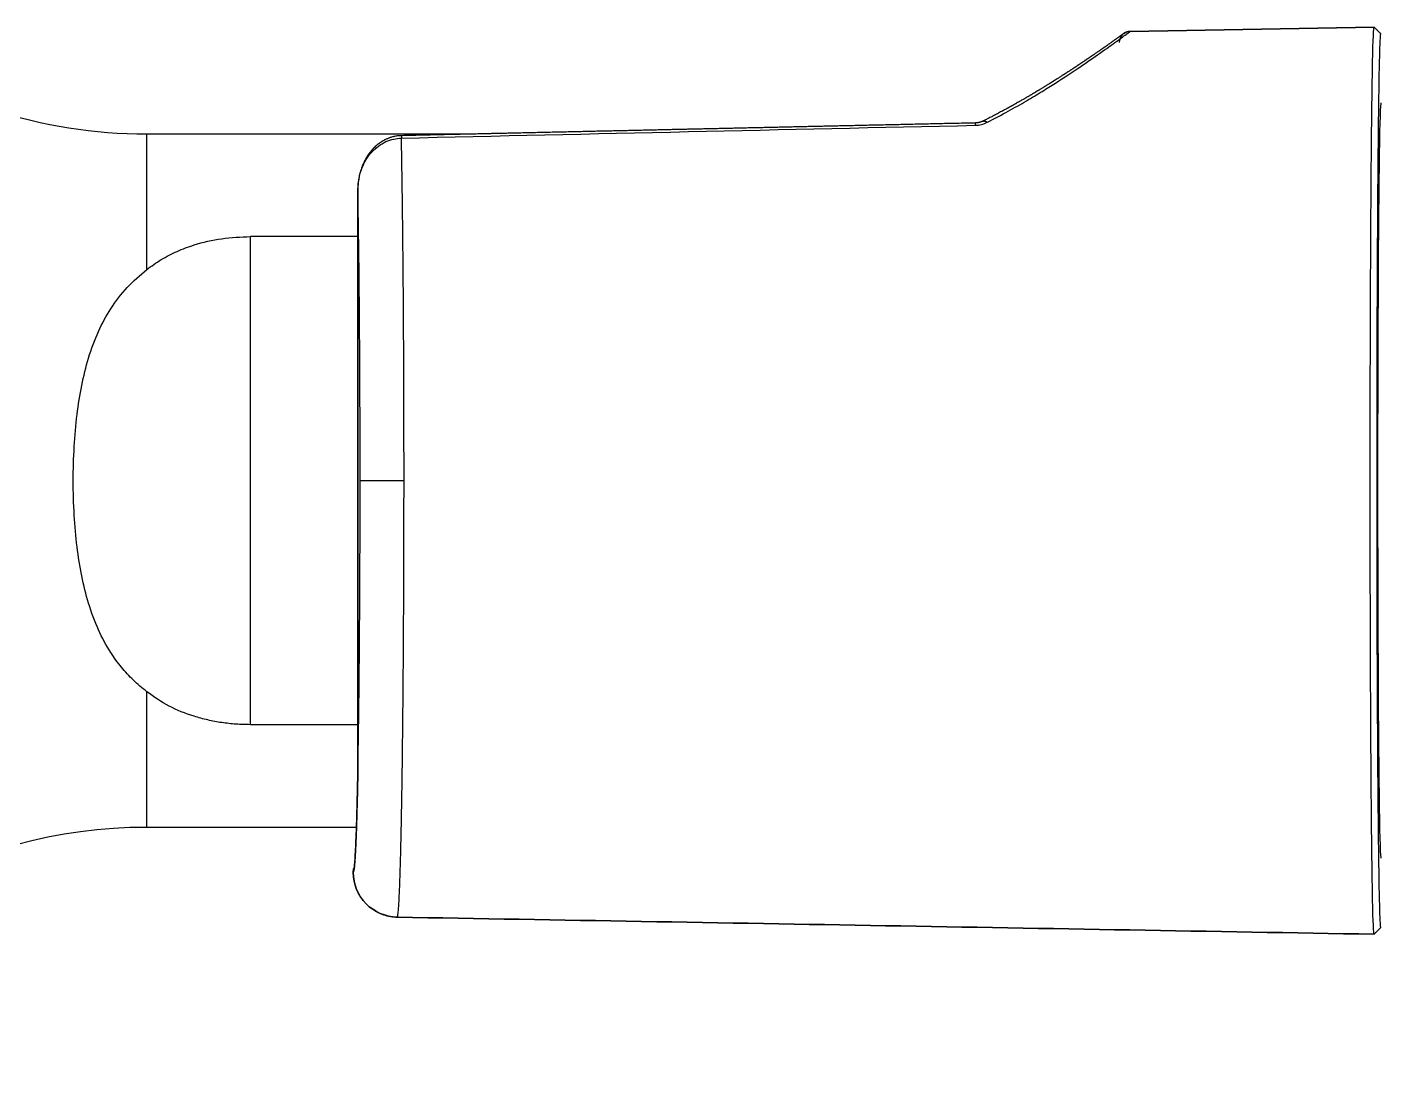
# Model space of a CAD drawing. Header units: millimetres. Extents: x 89860 to 502050, y -351975 to 882300.
# Drawn here: x 363124.7 to 363296.1, y -276675.7 to -276542.6 of the extents above; entities that cross this region are included whole.
import ezdxf

# ---------------------------------------------------------------- set-up
doc = ezdxf.new("R2010")
doc.units = ezdxf.units.MM
doc.header["$LTSCALE"] = 150
doc.layers.add('-----20 General Symbol', color=3, linetype='Continuous')
doc.layers.add('-----29 Cable Schedule', color=1, linetype='Continuous')

# ---------------------------------------------------------------- blocks, each defined once
blk = doc.blocks.new('A$C93139d4c')
at = {"layer": '-----20 General Symbol'}
for p, q in [((-30371.28, -18486.25), (-30309.5, -18485.17)), ((-30309.5, -18485.17), (-30371.28, -18486.25)), ((-30307.78, -18486.87), (-30307.78, -18486.87)), ((-30408.66, -18509.01), (-30408.67, -18509.02)), ((-30539.53, -18512.3), (-30620.37, -18512.3)), ((-30620.37, -18546.56), (-30620.37, -18512.3)), ((-30566.89, -18526.47), (-30566.89, -18673.17)), ((-30566.89, -18673.2), (-30566.89, -18526.47)), ((-30566.89, -18526.47), (-30566.89, -18526.47)), ((-30594.11, -18661.79), (-30594.11, -18538.21)), ((-30566.89, -18538.21), (-30594.11, -18538.21)), ((-30566.32, -18600), (-30555.2, -18600)), ((-30620.37, -18687.7), (-30620.37, -18653.44)), ((-30566.89, -18661.79), (-30594.11, -18661.79)), ((-30620.37, -18687.7), (-30567.25, -18687.7)), ((-30568.06, -18699.2), (-30568.06, -18699.05)), ((-30568.06, -18699.2), (-30568.06, -18699.05))]:
    blk.add_line(p, q, dxfattribs=at)
at = {"layer": '-----20 General Symbol', "extrusion": (6.12303e-17, 0, -1)}
for centre, start, end in [((30620.37, -18386.36), 270, 305.9375), ((30620.37, -18813.64), 29.5834, 90)]:
    blk.add_arc(centre, 125.94, start, end, dxfattribs=at)
at = {"layer": '-----20 General Symbol'}
for start, end in [(136.7528, 179.9999), (90.9999, 125.5375)]:
    blk.add_arc((-30371.23, -18489.08), 2.83, start, end, dxfattribs=at)
at = {"layer": '-----20 General Symbol', "extrusion": (0, 0, -1)}
blk.add_arc((30371.23, -18489.08), 2.83, 54.4625, 89.0001, dxfattribs=at)
at = {"layer": '-----20 General Symbol'}
blk.add_ellipse((-30307.78, -18600), major_axis=(0, -95.62), ratio=0.008727, start_param=3.14144, end_param=6.283338, dxfattribs=at)
for points, knots in [([(-30309.5, -18714.83), (-30309.62, -18714.83), (-30309.77, -18711.79), (-30310, -18700.37), (-30310.11, -18691.74), (-30310.25, -18675.87), (-30310.29, -18670.11), (-30310.36, -18657.64), (-30310.39, -18650.89), (-30310.44, -18637.03), (-30310.46, -18629.9), (-30310.49, -18615.23), (-30310.49, -18607.66), (-30310.49, -18585.04), (-30310.47, -18569.95), (-30310.39, -18549.03), (-30310.36, -18542.45), (-30310.29, -18530.04), (-30310.25, -18524.16), (-30310.16, -18513.56), (-30310.11, -18508.82), (-30310, -18500.48), (-30309.94, -18496.87), (-30309.77, -18488.19), (-30309.62, -18485.17), (-30309.5, -18485.17)], [0, 0, 0, 0, 0.125, 0.125, 0.25, 0.25, 0.3125, 0.3125, 0.375, 0.375, 0.4375, 0.4375, 0.5, 0.5, 0.625, 0.625, 0.6875, 0.6875, 0.75, 0.75, 0.8125, 0.8125, 0.875, 0.875, 1, 1, 1, 1]), ([(-30307.78, -18486.87), (-30308, -18486.65), (-30308.22, -18486.44), (-30308.79, -18485.87), (-30309.15, -18485.52), (-30309.5, -18485.17)], [0, 0, 0, 0, 0.379792, 0.379792, 1, 1, 1, 1]), ([(-30372.88, -18486.77), (-30372.88, -18486.77), (-30372.88, -18486.78), (-30372.89, -18486.79), (-30372.92, -18486.8), (-30372.95, -18486.83), (-30372.98, -18486.85), (-30373.03, -18486.88), (-30373.07, -18486.92), (-30373.12, -18486.95), (-30373.17, -18486.99), (-30373.23, -18487.03), (-30373.29, -18487.07), (-30373.34, -18487.11), (-30373.4, -18487.15), (-30373.45, -18487.19), (-30373.5, -18487.23), (-30373.55, -18487.26), (-30373.61, -18487.3), (-30373.66, -18487.34), (-30373.73, -18487.39), (-30373.79, -18487.43), (-30373.86, -18487.48), (-30373.95, -18487.55), (-30374.07, -18487.63), (-30374.21, -18487.73), (-30374.34, -18487.82), (-30374.44, -18487.9), (-30374.52, -18487.95), (-30374.59, -18488.01), (-30374.67, -18488.06), (-30374.74, -18488.11), (-30374.8, -18488.15), (-30374.86, -18488.19), (-30374.91, -18488.23), (-30374.95, -18488.26), (-30375, -18488.29), (-30375.03, -18488.32), (-30375.06, -18488.34), (-30375.08, -18488.36), (-30375.11, -18488.38), (-30375.15, -18488.4), (-30375.2, -18488.44), (-30375.25, -18488.47), (-30375.31, -18488.52), (-30375.39, -18488.57), (-30375.47, -18488.63), (-30375.56, -18488.7), (-30375.66, -18488.77), (-30375.82, -18488.88), (-30376.04, -18489.03), (-30376.29, -18489.21), (-30376.52, -18489.37), (-30376.72, -18489.51), (-30376.92, -18489.65), (-30377.11, -18489.79), (-30377.3, -18489.92), (-30377.48, -18490.05), (-30377.64, -18490.16), (-30377.79, -18490.27), (-30377.94, -18490.37), (-30378.08, -18490.47), (-30378.22, -18490.56), (-30378.35, -18490.66), (-30378.48, -18490.75), (-30378.63, -18490.85), (-30378.79, -18490.96), (-30378.96, -18491.08), (-30379.18, -18491.23), (-30379.45, -18491.42), (-30379.78, -18491.65), (-30380.06, -18491.84), (-30380.28, -18491.99), (-30380.44, -18492.1), (-30380.59, -18492.21), (-30380.74, -18492.3), (-30380.86, -18492.39), (-30380.98, -18492.47), (-30381.07, -18492.53), (-30381.16, -18492.59), (-30381.23, -18492.64), (-30381.31, -18492.7), (-30381.39, -18492.75), (-30381.48, -18492.81), (-30381.59, -18492.88), (-30381.7, -18492.96), (-30381.83, -18493.05), (-30381.95, -18493.13), (-30382.07, -18493.21), (-30382.19, -18493.29), (-30382.3, -18493.37), (-30382.41, -18493.44), (-30382.51, -18493.51), (-30382.62, -18493.58), (-30382.75, -18493.67), (-30382.9, -18493.77), (-30383.07, -18493.89), (-30383.27, -18494.02), (-30383.45, -18494.14), (-30383.62, -18494.25), (-30383.76, -18494.35), (-30383.9, -18494.44), (-30384.03, -18494.53), (-30384.15, -18494.61), (-30384.26, -18494.68), (-30384.35, -18494.74), (-30384.42, -18494.79), (-30384.47, -18494.82), (-30384.51, -18494.85), (-30384.55, -18494.88), (-30384.61, -18494.91), (-30384.67, -18494.96), (-30384.78, -18495.02), (-30384.91, -18495.11), (-30385.07, -18495.22), (-30385.23, -18495.33), (-30385.39, -18495.43), (-30385.55, -18495.54), (-30385.72, -18495.65), (-30385.9, -18495.77), (-30386.09, -18495.89), (-30386.29, -18496.02), (-30386.5, -18496.16), (-30386.72, -18496.31), (-30386.96, -18496.46), (-30387.16, -18496.59), (-30387.33, -18496.7), (-30387.44, -18496.77), (-30387.54, -18496.84), (-30387.63, -18496.89), (-30387.7, -18496.94), (-30387.76, -18496.98), (-30387.8, -18497.01), (-30387.84, -18497.03), (-30387.89, -18497.06), (-30387.96, -18497.11), (-30388.04, -18497.16), (-30388.14, -18497.22), (-30388.26, -18497.3), (-30388.46, -18497.43), (-30388.75, -18497.62), (-30389.11, -18497.84), (-30389.45, -18498.06), (-30389.83, -18498.3), (-30390.25, -18498.57), (-30390.6, -18498.79), (-30390.83, -18498.94), (-30390.93, -18499), (-30391.01, -18499.04), (-30391.07, -18499.08), (-30391.12, -18499.11), (-30391.18, -18499.15), (-30391.25, -18499.2), (-30391.36, -18499.26), (-30391.48, -18499.34), (-30391.62, -18499.43), (-30391.8, -18499.54), (-30392.02, -18499.67), (-30392.25, -18499.82), (-30392.5, -18499.97), (-30392.76, -18500.13), (-30393.04, -18500.3), (-30393.31, -18500.47), (-30393.58, -18500.64), (-30393.86, -18500.8), (-30394.09, -18500.95), (-30394.29, -18501.06), (-30394.43, -18501.15), (-30394.56, -18501.23), (-30394.68, -18501.3), (-30394.77, -18501.36), (-30394.85, -18501.41), (-30394.93, -18501.45), (-30395.02, -18501.5), (-30395.12, -18501.57), (-30395.25, -18501.64), (-30395.39, -18501.73), (-30395.56, -18501.83), (-30395.76, -18501.95), (-30395.99, -18502.08), (-30396.23, -18502.23), (-30396.46, -18502.37), (-30396.7, -18502.51), (-30396.94, -18502.65), (-30397.19, -18502.79), (-30397.43, -18502.93), (-30397.65, -18503.06), (-30397.87, -18503.19), (-30398.12, -18503.33), (-30398.42, -18503.51), (-30398.78, -18503.72), (-30399.17, -18503.94), (-30399.59, -18504.18), (-30399.97, -18504.39), (-30400.28, -18504.57), (-30400.52, -18504.7), (-30400.74, -18504.83), (-30400.94, -18504.94), (-30401.11, -18505.03), (-30401.25, -18505.11), (-30401.36, -18505.18), (-30401.46, -18505.23), (-30401.55, -18505.28), (-30401.61, -18505.31), (-30401.67, -18505.34), (-30401.72, -18505.37), (-30401.78, -18505.41), (-30401.87, -18505.45), (-30401.98, -18505.51), (-30402.11, -18505.59), (-30402.26, -18505.67), (-30402.41, -18505.75), (-30402.56, -18505.84), (-30402.8, -18505.97), (-30403.13, -18506.14), (-30403.59, -18506.39), (-30404.09, -18506.66), (-30404.63, -18506.95), (-30405.15, -18507.22), (-30405.65, -18507.48), (-30406.12, -18507.73), (-30406.59, -18507.97), (-30407.04, -18508.2), (-30407.47, -18508.42), (-30407.88, -18508.62), (-30408.26, -18508.82), (-30408.52, -18508.94), (-30408.65, -18509.01), (-30408.66, -18509.01)], [0, 0, 0, 0, 0.010394, 0.021053, 0.031285, 0.041092, 0.050472, 0.05927, 0.067657, 0.075632, 0.083196, 0.090491, 0.097357, 0.103795, 0.109806, 0.115387, 0.120541, 0.125267, 0.130275, 0.135285, 0.140482, 0.145868, 0.151443, 0.157205, 0.166641, 0.176542, 0.186907, 0.191482, 0.196141, 0.200811, 0.205159, 0.209145, 0.212707, 0.215921, 0.218785, 0.221301, 0.223508, 0.225352, 0.226833, 0.228009, 0.229476, 0.23139, 0.233752, 0.23656, 0.239815, 0.243517, 0.247666, 0.252257, 0.256988, 0.261676, 0.274344, 0.286685, 0.294977, 0.303114, 0.311097, 0.318767, 0.325968, 0.332701, 0.33862, 0.344122, 0.349335, 0.354403, 0.359327, 0.36354, 0.368119, 0.373066, 0.378379, 0.384058, 0.390051, 0.399858, 0.410132, 0.420873, 0.425609, 0.43043, 0.435046, 0.439214, 0.442936, 0.446156, 0.448945, 0.451303, 0.453496, 0.45554, 0.457735, 0.460292, 0.463224, 0.466533, 0.470115, 0.473524, 0.476711, 0.480081, 0.483159, 0.485946, 0.488512, 0.491444, 0.494877, 0.49881, 0.503368, 0.508452, 0.514064, 0.517618, 0.521341, 0.524862, 0.528017, 0.531258, 0.533994, 0.536224, 0.537948, 0.539167, 0.539937, 0.540982, 0.542322, 0.543957, 0.545888, 0.549887, 0.55388, 0.557781, 0.561592, 0.565311, 0.569355, 0.573508, 0.577915, 0.582576, 0.587492, 0.592662, 0.598086, 0.603705, 0.606583, 0.609147, 0.611397, 0.613334, 0.614956, 0.616266, 0.617261, 0.618013, 0.619073, 0.620516, 0.62234, 0.624547, 0.627135, 0.630102, 0.638206, 0.645917, 0.653236, 0.660178, 0.669989, 0.679902, 0.682305, 0.684302, 0.685892, 0.687075, 0.687953, 0.689044, 0.690728, 0.692823, 0.695328, 0.698244, 0.70157, 0.706337, 0.711115, 0.715884, 0.721292, 0.726689, 0.732073, 0.737447, 0.742808, 0.748033, 0.751185, 0.75401, 0.756508, 0.758679, 0.760524, 0.762042, 0.763302, 0.764922, 0.766927, 0.769317, 0.772092, 0.775252, 0.778797, 0.783394, 0.787923, 0.792284, 0.796475, 0.801245, 0.805774, 0.810065, 0.814115, 0.81795, 0.821941, 0.827845, 0.834281, 0.84125, 0.848752, 0.856785, 0.861001, 0.865251, 0.869139, 0.872626, 0.87571, 0.877973, 0.879957, 0.881662, 0.883088, 0.884235, 0.885103, 0.885848, 0.886914, 0.888326, 0.890276, 0.892623, 0.895121, 0.897697, 0.900352, 0.903086, 0.90984, 0.91703, 0.92606, 0.935081, 0.944018, 0.951749, 0.959415, 0.967016, 0.974365, 0.981313, 0.987746, 0.993793, 0.999709, 1, 1, 1, 1]), ([(-30407.46, -18509.28), (-30405.67, -18508.34), (-30402.21, -18506.54), (-30397.63, -18503.91), (-30393.66, -18501.52), (-30389, -18498.59), (-30383.9, -18495.23), (-30378.58, -18491.54), (-30374.48, -18488.6), (-30371.78, -18486.61), (-30371.44, -18486.37), (-30371.28, -18486.25)], [0, 0, 0, 0, 0.084859, 0.163251, 0.235161, 0.300573, 0.434373, 0.565301, 0.714687, 0.859628, 1, 1, 1, 1]), ([(-30307.78, -18713.14), (-30307.82, -18713.14), (-30307.92, -18712.39), (-30308.06, -18708.88), (-30308.2, -18702.81), (-30308.33, -18694.37), (-30308.45, -18683.8), (-30308.55, -18671.36), (-30308.63, -18657.28), (-30308.7, -18641.87), (-30308.74, -18625.52), (-30308.77, -18608.59), (-30308.77, -18591.48), (-30308.74, -18574.55), (-30308.7, -18558.2), (-30308.63, -18542.79), (-30308.55, -18528.7), (-30308.45, -18516.25), (-30308.33, -18505.67), (-30308.2, -18497.22), (-30308.06, -18491.14), (-30307.92, -18487.61), (-30307.82, -18486.86), (-30307.78, -18486.87)], [0, 0, 0, 0, 0.045425, 0.093264, 0.141103, 0.188943, 0.236782, 0.284621, 0.332461, 0.3803, 0.428139, 0.475979, 0.523818, 0.571657, 0.619497, 0.667336, 0.715175, 0.763015, 0.810854, 0.858693, 0.906533, 0.954372, 1, 1, 1, 1]), ([(-30408.66, -18509.01), (-30408.68, -18509.02), (-30408.73, -18509.04), (-30408.79, -18509.07), (-30408.83, -18509.09), (-30408.87, -18509.11), (-30408.92, -18509.13), (-30409, -18509.16), (-30409.09, -18509.19), (-30409.18, -18509.23), (-30409.27, -18509.25), (-30409.37, -18509.28), (-30409.45, -18509.31), (-30409.53, -18509.32), (-30409.63, -18509.35), (-30409.73, -18509.37), (-30409.84, -18509.39), (-30409.93, -18509.4), (-30410.02, -18509.42), (-30410.15, -18509.43), (-30410.31, -18509.44), (-30410.44, -18509.45), (-30410.5, -18509.45)], [0, 0, 0, 0, 0.050233, 0.093568, 0.123676, 0.146061, 0.169664, 0.220721, 0.28273, 0.335865, 0.388225, 0.439359, 0.490018, 0.539327, 0.583273, 0.642164, 0.69233, 0.733515, 0.768672, 0.828977, 0.907939, 1, 1, 1, 1]), ([(-30410.32, -18509.44), (-30410.33, -18509.44), (-30410.39, -18509.45), (-30410.45, -18509.45), (-30410.5, -18509.45)], [0, 0, 0, 0, 0.173532, 1, 1, 1, 1]), ([(-30410.49, -18510.03), (-30409.97, -18509.99), (-30408.86, -18509.9), (-30407.95, -18509.49), (-30407.46, -18509.28)], [0, 0, 0, 0, 0.468704, 1, 1, 1, 1]), ([(-30555.87, -18512.66), (-30556, -18512.67), (-30556.28, -18512.68), (-30556.71, -18512.71), (-30557.15, -18512.77), (-30557.57, -18512.85), (-30557.97, -18512.94), (-30558.34, -18513.04), (-30558.71, -18513.15), (-30559.06, -18513.28), (-30559.4, -18513.42), (-30559.71, -18513.55), (-30559.98, -18513.68), (-30560.23, -18513.81), (-30560.57, -18514), (-30561, -18514.26), (-30561.51, -18514.61), (-30562.01, -18515), (-30562.49, -18515.41), (-30562.87, -18515.78), (-30563.16, -18516.09), (-30563.37, -18516.32), (-30563.59, -18516.58), (-30563.81, -18516.86), (-30564.05, -18517.17), (-30564.3, -18517.53), (-30564.58, -18517.95), (-30564.86, -18518.43), (-30565.15, -18518.94), (-30565.41, -18519.49), (-30565.66, -18520.05), (-30565.89, -18520.63), (-30566.1, -18521.24), (-30566.29, -18521.89), (-30566.45, -18522.54), (-30566.59, -18523.17), (-30566.69, -18523.79), (-30566.78, -18524.43), (-30566.84, -18525.09), (-30566.88, -18525.78), (-30566.89, -18526.24), (-30566.89, -18526.47)], [0, 0, 0, 0, 0.018783, 0.042944, 0.065989, 0.087903, 0.108686, 0.128342, 0.146875, 0.167081, 0.185768, 0.202942, 0.21861, 0.232784, 0.245891, 0.277468, 0.309399, 0.341666, 0.374236, 0.407094, 0.422533, 0.438463, 0.455716, 0.474303, 0.494207, 0.515412, 0.542046, 0.570444, 0.600591, 0.632474, 0.662949, 0.694823, 0.728086, 0.762739, 0.798788, 0.829898, 0.861977, 0.895025, 0.929043, 0.964035, 1, 1, 1, 1]), ([(-30410.5, -18509.45), (-30410.95, -18509.46), (-30412.12, -18509.49), (-30414.01, -18509.53), (-30416.15, -18509.57), (-30418.26, -18509.62), (-30420.33, -18509.67), (-30422.37, -18509.71), (-30424.37, -18509.75), (-30426.37, -18509.8), (-30428.36, -18509.84), (-30430.35, -18509.89), (-30432.3, -18509.93), (-30434.21, -18509.97), (-30436.08, -18510.01), (-30437.92, -18510.05), (-30439.71, -18510.09), (-30441.47, -18510.13), (-30443.19, -18510.17), (-30444.87, -18510.21), (-30446.51, -18510.24), (-30448.09, -18510.28), (-30449.6, -18510.31), (-30451.04, -18510.34), (-30452.45, -18510.37), (-30453.83, -18510.4), (-30455.19, -18510.43), (-30456.55, -18510.46), (-30457.9, -18510.49), (-30459.21, -18510.52), (-30460.48, -18510.55), (-30461.72, -18510.58), (-30462.89, -18510.6), (-30464.01, -18510.63), (-30465.06, -18510.65), (-30466.09, -18510.67), (-30467.08, -18510.69), (-30467.98, -18510.71), (-30468.81, -18510.73), (-30469.56, -18510.75), (-30470.28, -18510.77), (-30470.98, -18510.78), (-30471.66, -18510.8), (-30472.38, -18510.81), (-30473.16, -18510.83), (-30474.01, -18510.85), (-30474.9, -18510.87), (-30475.82, -18510.89), (-30476.79, -18510.91), (-30477.81, -18510.93), (-30478.86, -18510.95), (-30479.94, -18510.98), (-30481.06, -18511), (-30482.21, -18511.03), (-30483.4, -18511.05), (-30484.65, -18511.08), (-30485.95, -18511.11), (-30487.31, -18511.14), (-30488.7, -18511.17), (-30490.14, -18511.2), (-30491.61, -18511.24), (-30493.12, -18511.27), (-30494.67, -18511.3), (-30496.26, -18511.34), (-30497.89, -18511.38), (-30499.55, -18511.41), (-30501.25, -18511.45), (-30502.96, -18511.49), (-30504.67, -18511.53), (-30506.38, -18511.56), (-30508.13, -18511.6), (-30509.91, -18511.64), (-30511.76, -18511.68), (-30513.68, -18511.72), (-30515.68, -18511.77), (-30517.72, -18511.81), (-30519.79, -18511.86), (-30521.91, -18511.91), (-30524.02, -18511.95), (-30526.12, -18512), (-30528.22, -18512.05), (-30530.36, -18512.09), (-30532.52, -18512.14), (-30534.72, -18512.19), (-30536.96, -18512.24), (-30539.23, -18512.29), (-30541.53, -18512.34), (-30543.87, -18512.39), (-30546.23, -18512.45), (-30548.6, -18512.5), (-30551, -18512.55), (-30553.42, -18512.61), (-30555.05, -18512.64), (-30555.87, -18512.66)], [0, 0, 0, 0, 0.009216, 0.024193, 0.03893, 0.053428, 0.067687, 0.081706, 0.095486, 0.109026, 0.122955, 0.13662, 0.150023, 0.163164, 0.176041, 0.188656, 0.201008, 0.213097, 0.224923, 0.236487, 0.247788, 0.258827, 0.268993, 0.278927, 0.288626, 0.298093, 0.307325, 0.316862, 0.326136, 0.335148, 0.343896, 0.352382, 0.360606, 0.368118, 0.375397, 0.382443, 0.389255, 0.395833, 0.401137, 0.406278, 0.411257, 0.416074, 0.420729, 0.425331, 0.430957, 0.43681, 0.442889, 0.449194, 0.45593, 0.462907, 0.470124, 0.477581, 0.485279, 0.493217, 0.501395, 0.509814, 0.518892, 0.528233, 0.537839, 0.547708, 0.557841, 0.568237, 0.578898, 0.589822, 0.601011, 0.612463, 0.624179, 0.636158, 0.647695, 0.659467, 0.671472, 0.683713, 0.696188, 0.709675, 0.723426, 0.737441, 0.75172, 0.766263, 0.781069, 0.795271, 0.809708, 0.824379, 0.839284, 0.854424, 0.869799, 0.885408, 0.901252, 0.91733, 0.933643, 0.949893, 0.966369, 0.983071, 1, 1, 1, 1]), ([(-30526.11, -18512), (-30526.17, -18512), (-30526.93, -18512.02), (-30528.39, -18512.05), (-30530.51, -18512.1), (-30532.66, -18512.15), (-30534.85, -18512.19), (-30537.07, -18512.24), (-30538.64, -18512.28), (-30539.46, -18512.3), (-30539.53, -18512.3)], [0, 0, 0, 0, 0.013288, 0.168743, 0.326723, 0.487229, 0.650261, 0.815818, 0.9839, 1, 1, 1, 1]), ([(-30566.89, -18526.47), (-30566.87, -18525.94), (-30566.81, -18524.07), (-30565.98, -18520.6), (-30563.66, -18516.69), (-30560.53, -18514.37), (-30557.86, -18513.43), (-30556.52, -18513.32), (-30555.86, -18513.27)], [0, 0, 0, 0, 0.085164, 0.297255, 0.559021, 0.788339, 0.896909, 1, 1, 1, 1]), ([(-30555.2, -18600), (-30555.2, -18597.41), (-30555.21, -18592.21), (-30555.22, -18584.39), (-30555.24, -18576.55), (-30555.27, -18568.73), (-30555.31, -18560.99), (-30555.36, -18553.37), (-30555.42, -18545.92), (-30555.49, -18538.7), (-30555.57, -18531.75), (-30555.66, -18525.15), (-30555.75, -18518.9), (-30555.83, -18515.15), (-30555.86, -18513.27)], [0, 0, 0, 0, 0.077808, 0.156622, 0.236436, 0.317255, 0.399079, 0.481908, 0.565743, 0.650583, 0.736429, 0.823281, 0.911138, 1, 1, 1, 1]), ([(-30620.37, -18546.56), (-30619.18, -18545.69), (-30616.77, -18543.95), (-30612.73, -18541.89), (-30607.66, -18539.98), (-30601.43, -18538.52), (-30596.54, -18538.31), (-30594.11, -18538.21)], [0, 0, 0, 0, 0.166865, 0.335009, 0.498753, 0.750545, 1, 1, 1, 1]), ([(-30620.37, -18653.44), (-30621.52, -18652.49), (-30623.83, -18650.57), (-30626.85, -18647.25), (-30629.9, -18643.08), (-30632.78, -18637.73), (-30635.18, -18631.21), (-30636.93, -18624.14), (-30638.1, -18616.65), (-30638.82, -18608.56), (-30639.06, -18600.03), (-30638.82, -18591.5), (-30638.11, -18583.41), (-30636.94, -18575.89), (-30635.19, -18568.82), (-30632.79, -18562.28), (-30629.54, -18556.28), (-30625.52, -18550.98), (-30622.08, -18548.02), (-30620.37, -18546.56)], [0, 0, 0, 0, 0.039786, 0.080103, 0.121349, 0.180262, 0.242778, 0.303143, 0.36472, 0.43033, 0.499768, 0.569235, 0.634925, 0.696594, 0.757042, 0.819619, 0.878588, 0.940116, 1, 1, 1, 1]), ([(-30556.93, -18710.51), (-30556.89, -18710.46), (-30556.81, -18710.35), (-30556.69, -18709.52), (-30556.58, -18708.27), (-30556.47, -18706.6), (-30556.37, -18704.58), (-30556.28, -18702.28), (-30556.19, -18699.73), (-30556.1, -18697), (-30556.03, -18694.13), (-30555.95, -18691.17), (-30555.89, -18688.15), (-30555.83, -18685.11), (-30555.77, -18682.09), (-30555.68, -18676.55), (-30555.56, -18667.86), (-30555.43, -18655.3), (-30555.33, -18641.96), (-30555.26, -18628.13), (-30555.21, -18614.09), (-30555.21, -18604.67), (-30555.2, -18600)], [0, 0, 0, 0, 0.045414, 0.089259, 0.131534, 0.172239, 0.211374, 0.248939, 0.284934, 0.319359, 0.352213, 0.383498, 0.413212, 0.441356, 0.46793, 0.492934, 0.581336, 0.668181, 0.753469, 0.8372, 0.919375, 1, 1, 1, 1]), ([(-30594.11, -18661.79), (-30595.32, -18661.76), (-30597.76, -18661.71), (-30601.38, -18661.3), (-30604.94, -18660.64), (-30609.5, -18659.41), (-30614.91, -18657.26), (-30618.54, -18654.72), (-30620.37, -18653.44)], [0, 0, 0, 0, 0.124658, 0.249715, 0.375311, 0.501766, 0.74813, 1, 1, 1, 1]), ([(-30566.89, -18673.17), (-30566.89, -18673.31), (-30566.9, -18673.71), (-30566.91, -18674.34), (-30566.93, -18675.05), (-30566.94, -18675.73), (-30566.95, -18676.38), (-30566.97, -18677), (-30566.98, -18677.61), (-30566.99, -18678.21), (-30567.01, -18678.79), (-30567.02, -18679.35), (-30567.03, -18679.87), (-30567.04, -18680.35), (-30567.06, -18680.79), (-30567.07, -18681.19), (-30567.07, -18681.57), (-30567.08, -18681.92), (-30567.09, -18682.25), (-30567.1, -18682.57), (-30567.11, -18682.86), (-30567.12, -18683.15), (-30567.12, -18683.42), (-30567.13, -18683.67), (-30567.14, -18683.89), (-30567.14, -18684.09), (-30567.15, -18684.26), (-30567.15, -18684.4), (-30567.15, -18684.53), (-30567.16, -18684.64), (-30567.16, -18684.73), (-30567.16, -18684.81), (-30567.16, -18684.87), (-30567.17, -18684.91), (-30567.17, -18684.96), (-30567.17, -18685.02), (-30567.17, -18685.09), (-30567.17, -18685.18), (-30567.18, -18685.28), (-30567.18, -18685.41), (-30567.18, -18685.55), (-30567.19, -18685.71), (-30567.19, -18685.88), (-30567.2, -18686.06), (-30567.21, -18686.24), (-30567.21, -18686.47), (-30567.22, -18686.74), (-30567.23, -18687.05), (-30567.24, -18687.38), (-30567.25, -18687.73), (-30567.27, -18688.08), (-30567.28, -18688.45), (-30567.29, -18688.83), (-30567.31, -18689.22), (-30567.32, -18689.62), (-30567.34, -18690.02), (-30567.35, -18690.41), (-30567.36, -18690.77), (-30567.38, -18691.11), (-30567.39, -18691.42), (-30567.4, -18691.72), (-30567.42, -18692), (-30567.43, -18692.26), (-30567.44, -18692.5), (-30567.45, -18692.74), (-30567.46, -18692.96), (-30567.47, -18693.16), (-30567.48, -18693.36), (-30567.49, -18693.53), (-30567.5, -18693.7), (-30567.5, -18693.83), (-30567.51, -18693.95), (-30567.52, -18694.04), (-30567.52, -18694.14), (-30567.53, -18694.24), (-30567.53, -18694.35), (-30567.54, -18694.48), (-30567.55, -18694.61), (-30567.56, -18694.77), (-30567.57, -18694.92), (-30567.57, -18695.07), (-30567.58, -18695.2), (-30567.59, -18695.31), (-30567.6, -18695.43), (-30567.6, -18695.53), (-30567.61, -18695.63), (-30567.62, -18695.72), (-30567.62, -18695.8), (-30567.63, -18695.88), (-30567.63, -18695.95), (-30567.64, -18696), (-30567.64, -18696.04), (-30567.64, -18696.07), (-30567.64, -18696.1), (-30567.65, -18696.14), (-30567.65, -18696.19), (-30567.65, -18696.24), (-30567.66, -18696.29), (-30567.66, -18696.35), (-30567.67, -18696.42), (-30567.67, -18696.49), (-30567.68, -18696.56), (-30567.68, -18696.64), (-30567.69, -18696.72), (-30567.7, -18696.82), (-30567.71, -18696.91), (-30567.72, -18697.02), (-30567.73, -18697.11), (-30567.73, -18697.19), (-30567.74, -18697.27), (-30567.75, -18697.34), (-30567.75, -18697.4), (-30567.76, -18697.45), (-30567.76, -18697.5), (-30567.77, -18697.54), (-30567.77, -18697.58), (-30567.78, -18697.62), (-30567.78, -18697.66), (-30567.79, -18697.7), (-30567.79, -18697.74), (-30567.8, -18697.78), (-30567.8, -18697.82), (-30567.81, -18697.86), (-30567.81, -18697.89), (-30567.82, -18697.93), (-30567.82, -18697.96), (-30567.83, -18697.99), (-30567.83, -18698.02), (-30567.84, -18698.05), (-30567.84, -18698.07), (-30567.84, -18698.09), (-30567.85, -18698.1), (-30567.85, -18698.11), (-30567.85, -18698.12), (-30567.85, -18698.13), (-30567.85, -18698.13), (-30567.85, -18698.13), (-30567.85, -18698.13), (-30567.85, -18698.13)], [0, 0, 0, 0, 0.010015, 0.027074, 0.043621, 0.059655, 0.075178, 0.090188, 0.104686, 0.120041, 0.134777, 0.148893, 0.16239, 0.175266, 0.186434, 0.19709, 0.207234, 0.216865, 0.225984, 0.234591, 0.242686, 0.250998, 0.258691, 0.265764, 0.272217, 0.27805, 0.282816, 0.287069, 0.29081, 0.294039, 0.296755, 0.29896, 0.300652, 0.301959, 0.303344, 0.305053, 0.307083, 0.309437, 0.312825, 0.316715, 0.321106, 0.326, 0.331246, 0.336705, 0.342375, 0.348258, 0.357931, 0.368128, 0.378849, 0.390094, 0.402108, 0.414667, 0.427772, 0.441423, 0.455618, 0.470359, 0.485645, 0.499218, 0.512321, 0.524923, 0.537023, 0.548622, 0.559719, 0.570315, 0.580409, 0.590446, 0.599933, 0.608869, 0.617256, 0.625092, 0.632378, 0.637321, 0.641993, 0.646863, 0.652131, 0.657797, 0.663862, 0.671521, 0.679733, 0.688498, 0.697816, 0.704335, 0.7111, 0.717917, 0.724272, 0.73014, 0.73552, 0.741234, 0.74627, 0.750629, 0.75431, 0.756299, 0.7583, 0.760676, 0.763428, 0.766555, 0.770058, 0.773937, 0.778191, 0.783051, 0.788324, 0.794008, 0.800105, 0.806569, 0.812933, 0.822239, 0.831021, 0.839277, 0.847008, 0.854215, 0.860897, 0.867054, 0.87239, 0.87737, 0.882212, 0.886921, 0.891497, 0.895942, 0.901099, 0.906542, 0.912313, 0.918411, 0.923536, 0.929101, 0.935197, 0.941825, 0.948984, 0.954981, 0.961277, 0.967253, 0.972663, 0.977506, 0.981916, 0.985808, 0.989641, 0.993483, 0.997333, 1, 1, 1, 1]), ([(-30567.82, -18697.92), (-30567.89, -18698.07), (-30567.94, -18698.23), (-30568.03, -18698.6), (-30568.06, -18698.83), (-30568.06, -18699.05)], [0, 0, 0, 0, 0.419382, 0.419382, 1, 1, 1, 1]), ([(-30568.06, -18699.05), (-30568.06, -18698.74), (-30568, -18698.41), (-30567.87, -18698.05), (-30567.85, -18697.99), (-30567.82, -18697.92)], [0, 0, 0, 0, 0.822515, 0.822515, 1, 1, 1, 1]), ([(-30568.06, -18699.2), (-30568.06, -18702.15), (-30566.86, -18705.04), (-30562.77, -18709.21), (-30559.89, -18710.46), (-30556.93, -18710.51)], [0, 0, 0, 0, 0.5, 0.5, 1, 1, 1, 1]), ([(-30556.93, -18710.51), (-30559.89, -18710.46), (-30562.76, -18709.21), (-30566.85, -18705.05), (-30568.06, -18702.15), (-30568.06, -18699.2)], [0, 0, 0, 0, 0.5, 0.5, 1, 1, 1, 1]), ([(-30562.55, -18708.91), (-30562.53, -18708.92), (-30562.45, -18708.97), (-30562.29, -18709.06), (-30562.07, -18709.18), (-30561.82, -18709.3), (-30561.55, -18709.43), (-30561.25, -18709.57), (-30560.92, -18709.7), (-30560.56, -18709.84), (-30560.17, -18709.97), (-30559.76, -18710.09), (-30559.33, -18710.2), (-30558.86, -18710.3), (-30558.38, -18710.38), (-30557.87, -18710.44), (-30557.38, -18710.48), (-30557.05, -18710.49), (-30556.9, -18710.49)], [0, 0, 0, 0, 0.017831, 0.065574, 0.115403, 0.167613, 0.22244, 0.280061, 0.3406, 0.404131, 0.470683, 0.540244, 0.612761, 0.688148, 0.766282, 0.847012, 0.930158, 1, 1, 1, 1]), ([(-30307.78, -18713.14), (-30308, -18713.35), (-30308.22, -18713.56), (-30308.79, -18714.13), (-30309.15, -18714.48), (-30309.5, -18714.83)], [0, 0, 0, 0, 0.379691, 0.379691, 1, 1, 1, 1]), ([(-30309.5, -18714.83), (-30309.29, -18714.62), (-30309.07, -18714.4), (-30308.49, -18713.84), (-30308.13, -18713.49), (-30307.78, -18713.14)], [0, 0, 0, 0, 0.379942, 0.379942, 1, 1, 1, 1])]:
    blk.add_open_spline(points, degree=3, knots=knots, dxfattribs=at)
for points, degree in [([(-30307.79, -18486.87), (-30308.65, -18486.02), (-30309.51, -18485.18)], 2), ([(-30555.86, -18513.27), (-30507.4, -18512.18), (-30458.95, -18511.1), (-30410.49, -18510.03)], 3), ([(-30410.5, -18509.45), (-30410.78, -18509.46), (-30411.06, -18509.46), (-30411.34, -18509.47)], 3), ([(-30410.49, -18510.03), (-30410.5, -18509.71), (-30410.5, -18509.47), (-30410.5, -18509.47)], 3), ([(-30566.32, -18600), (-30566.32, -18597.14), (-30566.32, -18591.56), (-30566.34, -18583.65), (-30566.37, -18576.13), (-30566.41, -18568.95), (-30566.45, -18562.07), (-30566.5, -18555.43), (-30566.56, -18549.01), (-30566.63, -18542.85), (-30566.71, -18537.01), (-30566.8, -18531.51), (-30566.86, -18528.11), (-30566.89, -18526.47)], 3), ([(-30568.06, -18699.2), (-30568.01, -18699.2), (-30567.91, -18699), (-30567.77, -18698.03), (-30567.64, -18696.41), (-30567.5, -18694.14), (-30567.37, -18691.25), (-30567.24, -18687.76), (-30567.12, -18683.67), (-30567, -18679.03), (-30566.89, -18673.87), (-30566.79, -18668.21), (-30566.7, -18662.09), (-30566.61, -18655.56), (-30566.54, -18648.65), (-30566.48, -18641.44), (-30566.42, -18633.97), (-30566.38, -18626.17), (-30566.35, -18617.96), (-30566.33, -18609.3), (-30566.32, -18603.16), (-30566.32, -18600)], 3), ([(-30566.89, -18673.2), (-30566.92, -18675.03), (-30567, -18678.53), (-30567.11, -18683.26), (-30567.24, -18687.41), (-30567.37, -18690.98), (-30567.5, -18693.92), (-30567.64, -18696.21), (-30567.78, -18697.88), (-30567.92, -18698.86), (-30568.01, -18699.05), (-30568.06, -18699.05)], 3), ([(-30556.93, -18710.51), (-30474.46, -18711.95), (-30391.98, -18713.39), (-30309.51, -18714.83)], 3), ([(-30309.51, -18714.83), (-30391.98, -18713.39), (-30474.46, -18711.95), (-30556.93, -18710.51)], 3), ([(-30309.51, -18714.82), (-30308.65, -18713.98), (-30307.79, -18713.13)], 2)]:
    blk.add_open_spline(points, degree=degree, dxfattribs=at)
for points, weights in [([(-30408.63, -18509), (-30408.29, -18508.85), (-30407.88, -18508.97), (-30407.45, -18509.28)], [1.02481966367, 1.06867334431, 1.17064058355, 1.3307213814]), ([(-30555.87, -18512.66), (-30555.88, -18512.63), (-30555.87, -18512.87), (-30555.86, -18513.27)], [1.04217930168, 1.09986736498, 1.21672981916, 1.39276666422])]:
    blk.add_rational_spline(points, weights, degree=3, dxfattribs=at)

msp = doc.modelspace()

# ---------------------------------------------------------------- block references
at = {"layer": '-----29 Cable Schedule', "xscale": 0.5, "yscale": 0.5, "zscale": 0.5}
msp.add_blockref('A$C93139d4c', (378450, -267300), dxfattribs=at)

doc.saveas('drawing.dxf')
